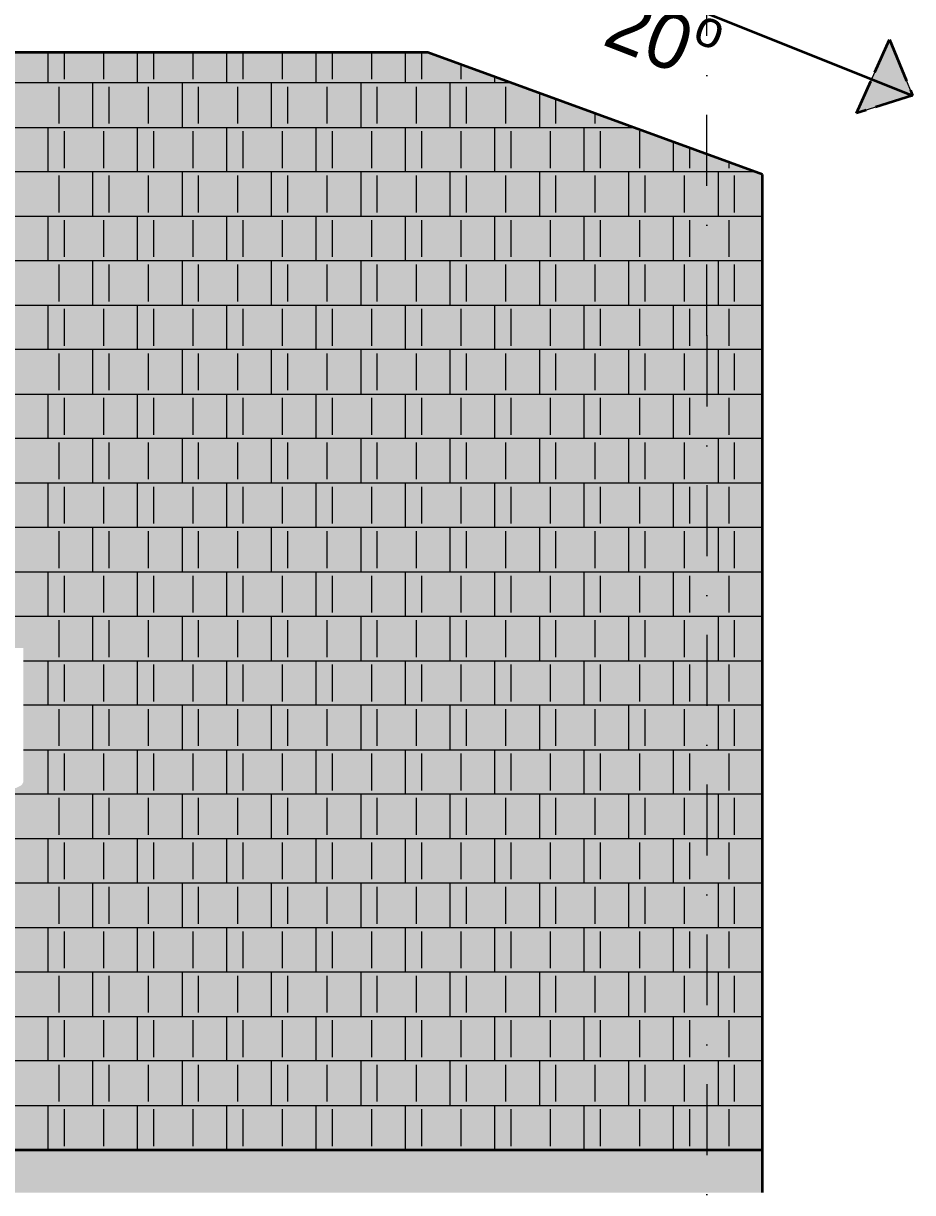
# Model space of a CAD drawing. Extents: x -1929 to 256751, y -18317 to 36108.
# Drawn here: x 227180 to 229171, y 13065 to 15683 of the extents above; entities that cross this region are included whole.
import ezdxf

# ---------------------------------------------------------------- set-up
doc = ezdxf.new("R2010")
doc.units = 0
doc.header["$LTSCALE"] = 5
doc.header["$MEASUREMENT"] = 0
doc.linetypes.add('- Осеви линии', pattern=[670.277762, 317.5, -176.388889, 0, -176.388874])
doc.linetypes.add('- Скирити линии', pattern=[245, 200, -45])
for name, color, linetype, lineweight in [('1', 8, 'Continuous', 13), ('41', 7, 'Continuous', 35), ('46', 9, 'Continuous', 35), ('85', 252, 'Continuous', 20)]:
    doc.layers.add(name, color=color, linetype=linetype, lineweight=lineweight)
for name, color, linetype, lineweight, true_color in [('162', 7, 'Continuous', 15, 0xaaaaaa), ('4', 7, 'Continuous', 20, 0x3e3e3e), ('65', 7, 'Continuous', 20, 0x4e4e4e)]:
    doc.layers.add(name, color=color, linetype=linetype, lineweight=lineweight, true_color=true_color)
doc.layers.add('RGB colored ARCHICAD elements', color=7, linetype='Continuous')
doc.styles.add('GENERATED_STYLE_4', font='arial.ttf')

# ---------------------------------------------------------------- blocks, each defined once
blk = doc.blocks.new('*X260')
at = {"layer": '1', "color": 250, "linetype": 'Continuous', "lineweight": 13, "true_color": 0x2a2a2a}
for p, q in [((271.004, 266.48), (271.004, 267.842)), ((271.744, 266.651), (271.744, 267.842)), ((273.504, 266.651), (273.504, 267.842)), ((275.004, 266.48), (275.004, 267.842)), ((275.744, 266.651), (275.744, 267.842)), ((277.504, 266.651), (277.504, 267.842)), ((279.004, 266.48), (279.004, 267.842)), ((279.744, 266.651), (279.744, 267.842)), ((281.504, 266.651), (281.504, 267.842)), ((283.004, 266.48), (283.004, 267.842)), ((283.744, 266.651), (283.744, 267.842)), ((285.504, 266.651), (285.504, 267.842)), ((287.004, 266.48), (287.004, 267.842)), ((287.744, 266.651), (287.744, 267.842)), ((289.504, 266.651), (289.504, 267.296)), ((291.004, 266.48), (291.004, 266.75)), ((277.004, 266.48), (269.004, 266.48)), ((271.504, 264.66), (271.504, 266.309)), ((273.004, 264.489), (273.004, 266.48)), ((273.744, 264.66), (273.744, 266.309)), ((275.504, 264.66), (275.504, 266.309)), ((285.004, 266.48), (277.004, 266.48)), ((277.004, 266.48), (277.004, 264.489)), ((277.744, 264.66), (277.744, 266.309)), ((279.504, 264.66), (279.504, 266.309)), ((281.004, 264.489), (281.004, 266.48)), ((281.744, 264.66), (281.744, 266.309)), ((283.504, 264.66), (283.504, 266.309)), ((291.748, 266.48), (285.004, 266.48)), ((285.004, 266.48), (285.004, 264.489)), ((285.744, 264.66), (285.744, 266.309)), ((287.504, 264.66), (287.504, 266.309)), ((289.004, 264.489), (289.004, 266.48)), ((289.744, 264.66), (289.744, 266.309)), ((291.504, 264.66), (291.504, 266.309)), ((293.004, 266.022), (293.004, 264.489)), ((293.744, 264.66), (293.744, 265.753)), ((295.504, 264.66), (295.504, 265.112)), ((269.004, 264.489), (277.004, 264.489)), ((271.004, 262.498), (271.004, 264.489)), ((275.004, 262.498), (275.004, 264.489)), ((277.004, 264.489), (285.004, 264.489)), ((279.004, 262.498), (279.004, 264.489)), ((283.004, 262.498), (283.004, 264.489)), ((285.004, 264.489), (293.004, 264.489)), ((287.004, 262.498), (287.004, 264.489)), ((291.004, 262.498), (291.004, 264.489)), ((293.004, 264.489), (297.217, 264.489)), ((295.004, 262.498), (295.004, 264.489)), ((297.004, 264.489), (297.004, 264.566)), ((271.744, 262.669), (271.744, 264.318)), ((273.504, 262.669), (273.504, 264.318)), ((275.744, 262.669), (275.744, 264.318)), ((277.504, 262.669), (277.504, 264.318)), ((279.744, 262.669), (279.744, 264.318)), ((281.504, 262.669), (281.504, 264.318)), ((283.744, 262.669), (283.744, 264.318)), ((285.504, 262.669), (285.504, 264.318)), ((287.744, 262.669), (287.744, 264.318)), ((289.504, 262.669), (289.504, 264.318)), ((291.744, 262.669), (291.744, 264.318)), ((293.504, 262.669), (293.504, 264.318)), ((295.744, 262.669), (295.744, 264.318)), ((297.504, 262.669), (297.504, 264.318)), ((299.004, 262.498), (299.004, 263.838)), ((299.744, 262.669), (299.744, 263.569)), ((301.504, 262.669), (301.504, 262.929)), ((277.004, 262.498), (269.004, 262.498)), ((271.504, 260.679), (271.504, 262.327)), ((273.004, 260.508), (273.004, 262.498)), ((273.744, 260.679), (273.744, 262.327)), ((275.504, 260.679), (275.504, 262.327)), ((285.004, 262.498), (277.004, 262.498)), ((277.004, 262.498), (277.004, 260.508)), ((277.744, 260.679), (277.744, 262.327)), ((279.504, 260.679), (279.504, 262.327)), ((281.004, 260.508), (281.004, 262.498)), ((281.744, 260.679), (281.744, 262.327)), ((283.504, 260.679), (283.504, 262.327)), ((293.004, 262.498), (285.004, 262.498)), ((285.004, 262.498), (285.004, 260.508)), ((285.744, 260.679), (285.744, 262.327)), ((287.504, 260.679), (287.504, 262.327)), ((289.004, 260.508), (289.004, 262.498)), ((289.744, 260.679), (289.744, 262.327)), ((291.504, 260.679), (291.504, 262.327)), ((301.004, 262.498), (293.004, 262.498)), ((293.004, 262.498), (293.004, 260.508)), ((293.744, 260.679), (293.744, 262.327)), ((295.504, 260.679), (295.504, 262.327)), ((297.004, 260.508), (297.004, 262.498)), ((297.744, 260.679), (297.744, 262.327)), ((299.504, 260.679), (299.504, 262.327)), ((302.686, 262.498), (301.004, 262.498)), ((301.004, 262.498), (301.004, 260.508)), ((301.744, 260.679), (301.744, 262.327)), ((269.004, 260.508), (277.004, 260.508)), ((271.004, 258.517), (271.004, 260.508)), ((271.744, 258.688), (271.744, 260.337)), ((273.504, 258.688), (273.504, 260.337)), ((275.004, 258.517), (275.004, 260.508)), ((275.744, 258.688), (275.744, 260.337)), ((277.004, 260.508), (285.004, 260.508)), ((277.504, 258.688), (277.504, 260.337)), ((279.004, 258.517), (279.004, 260.508)), ((279.744, 258.688), (279.744, 260.337)), ((281.504, 258.688), (281.504, 260.337)), ((283.004, 258.517), (283.004, 260.508)), ((283.744, 258.688), (283.744, 260.337)), ((285.004, 260.508), (293.004, 260.508)), ((285.504, 258.688), (285.504, 260.337)), ((287.004, 258.517), (287.004, 260.508)), ((287.744, 258.688), (287.744, 260.337)), ((289.504, 258.688), (289.504, 260.337)), ((291.004, 258.517), (291.004, 260.508)), ((291.744, 258.688), (291.744, 260.337)), ((293.004, 260.508), (301.004, 260.508)), ((293.504, 258.688), (293.504, 260.337)), ((295.004, 258.517), (295.004, 260.508)), ((295.744, 258.688), (295.744, 260.337)), ((297.504, 258.688), (297.504, 260.337)), ((299.004, 258.517), (299.004, 260.508)), ((299.744, 258.688), (299.744, 260.337)), ((301.004, 260.508), (303.004, 260.508)), ((301.504, 258.688), (301.504, 260.337)), ((277.004, 258.517), (269.004, 258.517)), ((271.504, 256.698), (271.504, 258.346)), ((273.004, 256.527), (273.004, 258.517)), ((273.744, 256.698), (273.744, 258.346)), ((275.504, 256.698), (275.504, 258.346)), ((285.004, 258.517), (277.004, 258.517)), ((277.004, 258.517), (277.004, 256.527)), ((277.744, 256.698), (277.744, 258.346)), ((279.504, 256.698), (279.504, 258.346)), ((281.004, 256.527), (281.004, 258.517)), ((281.744, 256.698), (281.744, 258.346)), ((283.504, 256.698), (283.504, 258.346)), ((293.004, 258.517), (285.004, 258.517)), ((285.004, 258.517), (285.004, 256.527)), ((285.744, 256.698), (285.744, 258.346)), ((287.504, 256.698), (287.504, 258.346)), ((289.004, 256.527), (289.004, 258.517)), ((289.744, 256.698), (289.744, 258.346)), ((291.504, 256.698), (291.504, 258.346)), ((301.004, 258.517), (293.004, 258.517)), ((293.004, 258.517), (293.004, 256.527)), ((293.744, 256.698), (293.744, 258.346)), ((295.504, 256.698), (295.504, 258.346)), ((297.004, 256.527), (297.004, 258.517)), ((297.744, 256.698), (297.744, 258.346)), ((299.504, 256.698), (299.504, 258.346)), ((303.004, 258.517), (301.004, 258.517)), ((301.004, 258.517), (301.004, 256.527)), ((301.744, 256.698), (301.744, 258.346)), ((269.004, 256.527), (277.004, 256.527)), ((271.004, 254.536), (271.004, 256.527)), ((271.744, 254.707), (271.744, 256.356)), ((273.504, 254.707), (273.504, 256.356)), ((275.004, 254.536), (275.004, 256.527)), ((275.744, 254.707), (275.744, 256.356)), ((277.004, 256.527), (285.004, 256.527)), ((277.504, 254.707), (277.504, 256.356)), ((279.004, 254.536), (279.004, 256.527)), ((279.744, 254.707), (279.744, 256.356)), ((281.504, 254.707), (281.504, 256.356)), ((283.004, 254.536), (283.004, 256.527)), ((283.744, 254.707), (283.744, 256.356)), ((285.004, 256.527), (293.004, 256.527)), ((285.504, 254.707), (285.504, 256.356)), ((287.004, 254.536), (287.004, 256.527)), ((287.744, 254.707), (287.744, 256.356)), ((289.504, 254.707), (289.504, 256.356)), ((291.004, 254.536), (291.004, 256.527)), ((291.744, 254.707), (291.744, 256.356)), ((293.004, 256.527), (301.004, 256.527)), ((293.504, 254.707), (293.504, 256.356)), ((295.004, 254.536), (295.004, 256.527)), ((295.744, 254.707), (295.744, 256.356)), ((297.504, 254.707), (297.504, 256.356)), ((299.004, 254.536), (299.004, 256.527)), ((299.744, 254.707), (299.744, 256.356)), ((301.004, 256.527), (303.004, 256.527)), ((301.504, 254.707), (301.504, 256.356)), ((277.004, 254.536), (269.004, 254.536)), ((273.004, 252.546), (273.004, 254.536)), ((285.004, 254.536), (277.004, 254.536)), ((277.004, 254.536), (277.004, 252.546)), ((281.004, 252.546), (281.004, 254.536)), ((293.004, 254.536), (285.004, 254.536)), ((285.004, 254.536), (285.004, 252.546)), ((289.004, 252.546), (289.004, 254.536)), ((301.004, 254.536), (293.004, 254.536)), ((293.004, 254.536), (293.004, 252.546)), ((297.004, 252.546), (297.004, 254.536)), ((303.004, 254.536), (301.004, 254.536)), ((301.004, 254.536), (301.004, 252.546)), ((271.504, 252.717), (271.504, 254.365)), ((273.744, 252.717), (273.744, 254.365)), ((275.504, 252.717), (275.504, 254.365)), ((277.744, 252.717), (277.744, 254.365)), ((279.504, 252.717), (279.504, 254.365)), ((281.744, 252.717), (281.744, 254.365)), ((283.504, 252.717), (283.504, 254.365)), ((285.744, 252.717), (285.744, 254.365)), ((287.504, 252.717), (287.504, 254.365)), ((289.744, 252.717), (289.744, 254.365)), ((291.504, 252.717), (291.504, 254.365)), ((293.744, 252.717), (293.744, 254.365)), ((295.504, 252.717), (295.504, 254.365)), ((297.744, 252.717), (297.744, 254.365)), ((299.504, 252.717), (299.504, 254.365)), ((301.744, 252.717), (301.744, 254.365)), ((269.004, 252.546), (277.004, 252.546)), ((271.004, 250.555), (271.004, 252.546)), ((271.744, 250.726), (271.744, 252.375)), ((273.504, 250.726), (273.504, 252.375)), ((275.004, 250.555), (275.004, 252.546)), ((275.744, 250.726), (275.744, 252.375)), ((277.004, 252.546), (285.004, 252.546)), ((277.504, 250.726), (277.504, 252.375)), ((279.004, 250.555), (279.004, 252.546)), ((279.744, 250.726), (279.744, 252.375)), ((281.504, 250.726), (281.504, 252.375)), ((283.004, 250.555), (283.004, 252.546)), ((283.744, 250.726), (283.744, 252.375)), ((285.004, 252.546), (293.004, 252.546)), ((285.504, 250.726), (285.504, 252.375)), ((287.004, 250.555), (287.004, 252.546)), ((287.744, 250.726), (287.744, 252.375)), ((289.504, 250.726), (289.504, 252.375)), ((291.004, 250.555), (291.004, 252.546)), ((291.744, 250.726), (291.744, 252.375)), ((293.004, 252.546), (301.004, 252.546)), ((293.504, 250.726), (293.504, 252.375)), ((295.004, 250.555), (295.004, 252.546)), ((295.744, 250.726), (295.744, 252.375)), ((297.504, 250.726), (297.504, 252.375)), ((299.004, 250.555), (299.004, 252.546)), ((299.744, 250.726), (299.744, 252.375)), ((301.004, 252.546), (303.004, 252.546)), ((301.504, 250.726), (301.504, 252.375)), ((277.004, 250.555), (269.004, 250.555)), ((271.504, 248.736), (271.504, 250.384)), ((273.004, 248.565), (273.004, 250.555)), ((273.744, 248.736), (273.744, 250.384)), ((275.504, 248.736), (275.504, 250.384)), ((285.004, 250.555), (277.004, 250.555)), ((277.004, 250.555), (277.004, 248.565)), ((277.744, 248.736), (277.744, 250.384)), ((279.504, 248.736), (279.504, 250.384)), ((281.004, 248.565), (281.004, 250.555)), ((281.744, 248.736), (281.744, 250.384)), ((283.504, 248.736), (283.504, 250.384)), ((293.004, 250.555), (285.004, 250.555)), ((285.004, 250.555), (285.004, 248.565)), ((285.744, 248.736), (285.744, 250.384)), ((287.504, 248.736), (287.504, 250.384)), ((289.004, 248.565), (289.004, 250.555)), ((289.744, 248.736), (289.744, 250.384)), ((291.504, 248.736), (291.504, 250.384)), ((301.004, 250.555), (293.004, 250.555)), ((293.004, 250.555), (293.004, 248.565)), ((293.744, 248.736), (293.744, 250.384)), ((295.504, 248.736), (295.504, 250.384)), ((297.004, 248.565), (297.004, 250.555)), ((297.744, 248.736), (297.744, 250.384)), ((299.504, 248.736), (299.504, 250.384)), ((303.004, 250.555), (301.004, 250.555)), ((301.004, 250.555), (301.004, 248.565)), ((301.744, 248.736), (301.744, 250.384)), ((269.004, 248.565), (277.004, 248.565)), ((271.004, 246.574), (271.004, 248.565)), ((271.744, 246.745), (271.744, 248.394)), ((273.504, 246.745), (273.504, 248.394)), ((275.004, 246.574), (275.004, 248.565)), ((275.744, 246.745), (275.744, 248.394)), ((277.004, 248.565), (285.004, 248.565)), ((277.504, 246.745), (277.504, 248.394)), ((279.004, 246.574), (279.004, 248.565)), ((279.744, 246.745), (279.744, 248.394)), ((281.504, 246.745), (281.504, 248.394)), ((283.004, 246.574), (283.004, 248.565)), ((283.744, 246.745), (283.744, 248.394)), ((285.004, 248.565), (293.004, 248.565)), ((285.504, 246.745), (285.504, 248.394)), ((287.004, 246.574), (287.004, 248.565)), ((287.744, 246.745), (287.744, 248.394)), ((289.504, 246.745), (289.504, 248.394)), ((291.004, 246.574), (291.004, 248.565)), ((291.744, 246.745), (291.744, 248.394)), ((293.004, 248.565), (301.004, 248.565)), ((293.504, 246.745), (293.504, 248.394)), ((295.004, 246.574), (295.004, 248.565)), ((295.744, 246.745), (295.744, 248.394)), ((297.504, 246.745), (297.504, 248.394)), ((299.004, 246.574), (299.004, 248.565)), ((299.744, 246.745), (299.744, 248.394)), ((301.004, 248.565), (303.004, 248.565)), ((301.504, 246.745), (301.504, 248.394)), ((277.004, 246.574), (269.004, 246.574)), ((271.504, 244.754), (271.504, 246.403)), ((273.004, 244.583), (273.004, 246.574)), ((273.744, 244.754), (273.744, 246.403)), ((275.504, 244.754), (275.504, 246.403)), ((285.004, 246.574), (277.004, 246.574)), ((277.004, 246.574), (277.004, 244.583)), ((277.744, 244.754), (277.744, 246.403)), ((279.504, 244.754), (279.504, 246.403)), ((281.004, 244.583), (281.004, 246.574)), ((281.744, 244.754), (281.744, 246.403)), ((283.504, 244.754), (283.504, 246.403)), ((293.004, 246.574), (285.004, 246.574)), ((285.004, 246.574), (285.004, 244.583)), ((285.744, 244.754), (285.744, 246.403)), ((287.504, 244.754), (287.504, 246.403)), ((289.004, 244.583), (289.004, 246.574)), ((289.744, 244.754), (289.744, 246.403)), ((291.504, 244.754), (291.504, 246.403)), ((301.004, 246.574), (293.004, 246.574)), ((293.004, 246.574), (293.004, 244.583)), ((293.744, 244.754), (293.744, 246.403)), ((295.504, 244.754), (295.504, 246.403)), ((297.004, 244.583), (297.004, 246.574)), ((297.744, 244.754), (297.744, 246.403)), ((299.504, 244.754), (299.504, 246.403)), ((303.004, 246.574), (301.004, 246.574)), ((301.004, 246.574), (301.004, 244.583)), ((301.744, 244.754), (301.744, 246.403)), ((269.004, 244.583), (277.004, 244.583)), ((271.004, 242.593), (271.004, 244.583)), ((275.004, 242.593), (275.004, 244.583)), ((277.004, 244.583), (285.004, 244.583)), ((279.004, 242.593), (279.004, 244.583)), ((283.004, 242.593), (283.004, 244.583)), ((285.004, 244.583), (293.004, 244.583)), ((287.004, 242.593), (287.004, 244.583)), ((291.004, 242.593), (291.004, 244.583)), ((293.004, 244.583), (301.004, 244.583)), ((295.004, 242.593), (295.004, 244.583)), ((299.004, 242.593), (299.004, 244.583)), ((301.004, 244.583), (303.004, 244.583)), ((271.744, 242.764), (271.744, 244.412)), ((273.504, 242.764), (273.504, 244.412)), ((275.744, 242.764), (275.744, 244.412)), ((277.504, 242.764), (277.504, 244.412)), ((279.744, 242.764), (279.744, 244.412)), ((281.504, 242.764), (281.504, 244.412)), ((283.744, 242.764), (283.744, 244.412)), ((285.504, 242.764), (285.504, 244.412)), ((287.744, 242.764), (287.744, 244.412)), ((289.504, 242.764), (289.504, 244.412)), ((291.744, 242.764), (291.744, 244.412)), ((293.504, 242.764), (293.504, 244.412)), ((295.744, 242.764), (295.744, 244.412)), ((297.504, 242.764), (297.504, 244.412)), ((299.744, 242.764), (299.744, 244.412)), ((301.504, 242.764), (301.504, 244.412)), ((277.004, 242.593), (269.004, 242.593)), ((271.504, 240.773), (271.504, 242.422)), ((273.004, 240.602), (273.004, 242.593)), ((273.744, 240.773), (273.744, 242.422)), ((275.504, 240.773), (275.504, 242.422)), ((285.004, 242.593), (277.004, 242.593)), ((277.004, 242.593), (277.004, 240.602)), ((277.744, 240.773), (277.744, 242.422)), ((279.504, 240.773), (279.504, 242.422)), ((281.004, 240.602), (281.004, 242.593)), ((281.744, 240.773), (281.744, 242.422)), ((283.504, 240.773), (283.504, 242.422)), ((293.004, 242.593), (285.004, 242.593)), ((285.004, 242.593), (285.004, 240.602)), ((285.744, 240.773), (285.744, 242.422)), ((287.504, 240.773), (287.504, 242.422)), ((289.004, 240.602), (289.004, 242.593)), ((289.744, 240.773), (289.744, 242.422)), ((291.504, 240.773), (291.504, 242.422)), ((301.004, 242.593), (293.004, 242.593)), ((293.004, 242.593), (293.004, 240.602)), ((293.744, 240.773), (293.744, 242.422)), ((295.504, 240.773), (295.504, 242.422)), ((297.004, 240.602), (297.004, 242.593)), ((297.744, 240.773), (297.744, 242.422)), ((299.504, 240.773), (299.504, 242.422)), ((303.004, 242.593), (301.004, 242.593)), ((301.004, 242.593), (301.004, 240.602)), ((301.744, 240.773), (301.744, 242.422)), ((269.896, 240.602), (277.004, 240.602)), ((271.004, 238.612), (271.004, 240.602)), ((271.744, 238.783), (271.744, 240.431)), ((273.504, 238.783), (273.504, 240.431)), ((275.004, 238.612), (275.004, 240.602)), ((275.744, 238.783), (275.744, 240.431)), ((277.004, 240.602), (285.004, 240.602)), ((277.504, 238.783), (277.504, 240.431)), ((279.004, 238.612), (279.004, 240.602)), ((279.744, 238.783), (279.744, 240.431)), ((281.504, 238.783), (281.504, 240.431)), ((283.004, 238.612), (283.004, 240.602)), ((283.744, 238.783), (283.744, 240.431)), ((285.004, 240.602), (293.004, 240.602)), ((285.504, 238.783), (285.504, 240.431)), ((287.004, 238.612), (287.004, 240.602)), ((287.744, 238.783), (287.744, 240.431)), ((289.504, 238.783), (289.504, 240.431)), ((291.004, 238.612), (291.004, 240.602)), ((291.744, 238.783), (291.744, 240.431)), ((293.004, 240.602), (301.004, 240.602)), ((293.504, 238.783), (293.504, 240.431)), ((295.004, 238.612), (295.004, 240.602)), ((295.744, 238.783), (295.744, 240.431)), ((297.504, 238.783), (297.504, 240.431)), ((299.004, 238.612), (299.004, 240.602)), ((299.744, 238.783), (299.744, 240.431)), ((301.004, 240.602), (303.004, 240.602)), ((301.504, 238.783), (301.504, 240.431)), ((277.004, 238.612), (269.896, 238.612)), ((271.504, 236.792), (271.504, 238.441)), ((273.004, 236.621), (273.004, 238.612)), ((273.744, 236.792), (273.744, 238.441)), ((275.504, 236.792), (275.504, 238.441)), ((285.004, 238.612), (277.004, 238.612)), ((277.004, 238.612), (277.004, 236.621)), ((277.744, 236.792), (277.744, 238.441)), ((279.504, 236.792), (279.504, 238.441)), ((281.004, 236.621), (281.004, 238.612)), ((281.744, 236.792), (281.744, 238.441)), ((283.504, 236.792), (283.504, 238.441)), ((293.004, 238.612), (285.004, 238.612)), ((285.004, 238.612), (285.004, 236.621)), ((285.744, 236.792), (285.744, 238.441)), ((287.504, 236.792), (287.504, 238.441)), ((289.004, 236.621), (289.004, 238.612)), ((289.744, 236.792), (289.744, 238.441)), ((291.504, 236.792), (291.504, 238.441)), ((301.004, 238.612), (293.004, 238.612)), ((293.004, 238.612), (293.004, 236.621)), ((293.744, 236.792), (293.744, 238.441)), ((295.504, 236.792), (295.504, 238.441)), ((297.004, 236.621), (297.004, 238.612)), ((297.744, 236.792), (297.744, 238.441)), ((299.504, 236.792), (299.504, 238.441)), ((303.004, 238.612), (301.004, 238.612)), ((301.004, 238.612), (301.004, 236.621)), ((301.744, 236.792), (301.744, 238.441)), ((269.896, 236.621), (277.004, 236.621)), ((271.004, 234.631), (271.004, 236.621)), ((271.744, 234.802), (271.744, 236.45)), ((273.504, 234.802), (273.504, 236.45)), ((275.004, 234.631), (275.004, 236.621)), ((275.744, 234.802), (275.744, 236.45)), ((277.004, 236.621), (285.004, 236.621)), ((277.504, 234.802), (277.504, 236.45)), ((279.004, 234.631), (279.004, 236.621)), ((279.744, 234.802), (279.744, 236.45)), ((281.504, 234.802), (281.504, 236.45)), ((283.004, 234.631), (283.004, 236.621)), ((283.744, 234.802), (283.744, 236.45)), ((285.004, 236.621), (293.004, 236.621)), ((285.504, 234.802), (285.504, 236.45)), ((287.004, 234.631), (287.004, 236.621)), ((287.744, 234.802), (287.744, 236.45)), ((289.504, 234.802), (289.504, 236.45)), ((291.004, 234.631), (291.004, 236.621)), ((291.744, 234.802), (291.744, 236.45)), ((293.004, 236.621), (301.004, 236.621)), ((293.504, 234.802), (293.504, 236.45)), ((295.004, 234.631), (295.004, 236.621)), ((295.744, 234.802), (295.744, 236.45)), ((297.504, 234.802), (297.504, 236.45)), ((299.004, 234.631), (299.004, 236.621)), ((299.744, 234.802), (299.744, 236.45)), ((301.004, 236.621), (303.004, 236.621)), ((301.504, 234.802), (301.504, 236.45)), ((277.004, 234.631), (269.004, 234.631)), ((273.004, 232.64), (273.004, 234.631)), ((285.004, 234.631), (277.004, 234.631)), ((277.004, 234.631), (277.004, 232.64)), ((281.004, 232.64), (281.004, 234.631)), ((293.004, 234.631), (285.004, 234.631)), ((285.004, 234.631), (285.004, 232.64)), ((289.004, 232.64), (289.004, 234.631)), ((301.004, 234.631), (293.004, 234.631)), ((293.004, 234.631), (293.004, 232.64)), ((297.004, 232.64), (297.004, 234.631)), ((303.004, 234.631), (301.004, 234.631)), ((301.004, 234.631), (301.004, 232.64)), ((271.504, 232.811), (271.504, 234.46)), ((273.744, 232.811), (273.744, 234.46)), ((275.504, 232.811), (275.504, 234.46)), ((277.744, 232.811), (277.744, 234.46)), ((279.504, 232.811), (279.504, 234.46)), ((281.744, 232.811), (281.744, 234.46)), ((283.504, 232.811), (283.504, 234.46)), ((285.744, 232.811), (285.744, 234.46)), ((287.504, 232.811), (287.504, 234.46)), ((289.744, 232.811), (289.744, 234.46)), ((291.504, 232.811), (291.504, 234.46)), ((293.744, 232.811), (293.744, 234.46)), ((295.504, 232.811), (295.504, 234.46)), ((297.744, 232.811), (297.744, 234.46)), ((299.504, 232.811), (299.504, 234.46)), ((301.744, 232.811), (301.744, 234.46)), ((269.004, 232.64), (277.004, 232.64)), ((271.004, 230.65), (271.004, 232.64)), ((271.744, 230.821), (271.744, 232.469)), ((273.504, 230.821), (273.504, 232.469)), ((275.004, 230.65), (275.004, 232.64)), ((275.744, 230.821), (275.744, 232.469)), ((277.004, 232.64), (285.004, 232.64)), ((277.504, 230.821), (277.504, 232.469)), ((279.004, 230.65), (279.004, 232.64)), ((279.744, 230.821), (279.744, 232.469)), ((281.504, 230.821), (281.504, 232.469)), ((283.004, 230.65), (283.004, 232.64)), ((283.744, 230.821), (283.744, 232.469)), ((285.004, 232.64), (293.004, 232.64)), ((285.504, 230.821), (285.504, 232.469)), ((287.004, 230.65), (287.004, 232.64)), ((287.744, 230.821), (287.744, 232.469)), ((289.504, 230.821), (289.504, 232.469)), ((291.004, 230.65), (291.004, 232.64)), ((291.744, 230.821), (291.744, 232.469)), ((293.004, 232.64), (301.004, 232.64)), ((293.504, 230.821), (293.504, 232.469)), ((295.004, 230.65), (295.004, 232.64)), ((295.744, 230.821), (295.744, 232.469)), ((297.504, 230.821), (297.504, 232.469)), ((299.004, 230.65), (299.004, 232.64)), ((299.744, 230.821), (299.744, 232.469)), ((301.004, 232.64), (303.004, 232.64)), ((301.504, 230.821), (301.504, 232.469)), ((277.004, 230.65), (269.004, 230.65)), ((271.504, 228.83), (271.504, 230.479)), ((273.004, 228.659), (273.004, 230.65)), ((273.744, 228.83), (273.744, 230.479)), ((275.504, 228.83), (275.504, 230.479)), ((285.004, 230.65), (277.004, 230.65)), ((277.004, 230.65), (277.004, 228.659)), ((277.744, 228.83), (277.744, 230.479)), ((279.504, 228.83), (279.504, 230.479)), ((281.004, 228.659), (281.004, 230.65)), ((281.744, 228.83), (281.744, 230.479)), ((283.504, 228.83), (283.504, 230.479)), ((293.004, 230.65), (285.004, 230.65)), ((285.004, 230.65), (285.004, 228.659)), ((285.744, 228.83), (285.744, 230.479)), ((287.504, 228.83), (287.504, 230.479)), ((289.004, 228.659), (289.004, 230.65)), ((289.744, 228.83), (289.744, 230.479)), ((291.504, 228.83), (291.504, 230.479)), ((301.004, 230.65), (293.004, 230.65)), ((293.004, 230.65), (293.004, 228.659)), ((293.744, 228.83), (293.744, 230.479)), ((295.504, 228.83), (295.504, 230.479)), ((297.004, 228.659), (297.004, 230.65)), ((297.744, 228.83), (297.744, 230.479)), ((299.504, 228.83), (299.504, 230.479)), ((303.004, 230.65), (301.004, 230.65)), ((301.004, 230.65), (301.004, 228.659)), ((301.744, 228.83), (301.744, 230.479)), ((269.004, 228.659), (277.004, 228.659)), ((271.004, 226.668), (271.004, 228.659)), ((271.744, 226.839), (271.744, 228.488)), ((273.504, 226.839), (273.504, 228.488)), ((275.004, 226.668), (275.004, 228.659)), ((275.744, 226.839), (275.744, 228.488)), ((277.004, 228.659), (285.004, 228.659)), ((277.504, 226.839), (277.504, 228.488)), ((279.004, 226.668), (279.004, 228.659)), ((279.744, 226.839), (279.744, 228.488)), ((281.504, 226.839), (281.504, 228.488)), ((283.004, 226.668), (283.004, 228.659)), ((283.744, 226.839), (283.744, 228.488)), ((285.004, 228.659), (293.004, 228.659)), ((285.504, 226.839), (285.504, 228.488)), ((287.004, 226.668), (287.004, 228.659)), ((287.744, 226.839), (287.744, 228.488)), ((289.504, 226.839), (289.504, 228.488)), ((291.004, 226.668), (291.004, 228.659)), ((291.744, 226.839), (291.744, 228.488)), ((293.004, 228.659), (301.004, 228.659)), ((293.504, 226.839), (293.504, 228.488)), ((295.004, 226.668), (295.004, 228.659)), ((295.744, 226.839), (295.744, 228.488)), ((297.504, 226.839), (297.504, 228.488)), ((299.004, 226.668), (299.004, 228.659)), ((299.744, 226.839), (299.744, 228.488)), ((301.004, 228.659), (303.004, 228.659)), ((301.504, 226.839), (301.504, 228.488)), ((277.004, 226.668), (269.004, 226.668)), ((271.504, 224.849), (271.504, 226.497)), ((273.004, 224.678), (273.004, 226.668)), ((273.744, 224.849), (273.744, 226.497)), ((275.504, 224.849), (275.504, 226.497)), ((285.004, 226.668), (277.004, 226.668)), ((277.004, 226.668), (277.004, 224.678)), ((277.744, 224.849), (277.744, 226.497)), ((279.504, 224.849), (279.504, 226.497)), ((281.004, 224.678), (281.004, 226.668)), ((281.744, 224.849), (281.744, 226.497)), ((283.504, 224.849), (283.504, 226.497)), ((293.004, 226.668), (285.004, 226.668)), ((285.004, 226.668), (285.004, 224.678)), ((285.744, 224.849), (285.744, 226.497)), ((287.504, 224.849), (287.504, 226.497)), ((289.004, 224.678), (289.004, 226.668)), ((289.744, 224.849), (289.744, 226.497)), ((291.504, 224.849), (291.504, 226.497)), ((301.004, 226.668), (293.004, 226.668)), ((293.004, 226.668), (293.004, 224.678)), ((293.744, 224.849), (293.744, 226.497)), ((295.504, 224.849), (295.504, 226.497)), ((297.004, 224.678), (297.004, 226.668)), ((297.744, 224.849), (297.744, 226.497)), ((299.504, 224.849), (299.504, 226.497)), ((303.004, 226.668), (301.004, 226.668)), ((301.004, 226.668), (301.004, 224.678)), ((301.744, 224.849), (301.744, 226.497)), ((269.004, 224.678), (277.004, 224.678)), ((271.004, 222.687), (271.004, 224.678)), ((275.004, 222.687), (275.004, 224.678)), ((277.004, 224.678), (285.004, 224.678)), ((279.004, 222.687), (279.004, 224.678)), ((283.004, 222.687), (283.004, 224.678)), ((285.004, 224.678), (293.004, 224.678)), ((287.004, 222.687), (287.004, 224.678)), ((291.004, 222.687), (291.004, 224.678)), ((293.004, 224.678), (301.004, 224.678)), ((295.004, 222.687), (295.004, 224.678)), ((299.004, 222.687), (299.004, 224.678)), ((301.004, 224.678), (303.004, 224.678)), ((271.744, 222.858), (271.744, 224.507)), ((273.504, 222.858), (273.504, 224.507)), ((275.744, 222.858), (275.744, 224.507)), ((277.504, 222.858), (277.504, 224.507)), ((279.744, 222.858), (279.744, 224.507)), ((281.504, 222.858), (281.504, 224.507)), ((283.744, 222.858), (283.744, 224.507)), ((285.504, 222.858), (285.504, 224.507)), ((287.744, 222.858), (287.744, 224.507)), ((289.504, 222.858), (289.504, 224.507)), ((291.744, 222.858), (291.744, 224.507)), ((293.504, 222.858), (293.504, 224.507)), ((295.744, 222.858), (295.744, 224.507)), ((297.504, 222.858), (297.504, 224.507)), ((299.744, 222.858), (299.744, 224.507)), ((301.504, 222.858), (301.504, 224.507)), ((277.004, 222.687), (269.004, 222.687)), ((271.504, 220.868), (271.504, 222.516)), ((273.004, 220.697), (273.004, 222.687)), ((273.744, 220.868), (273.744, 222.516)), ((275.504, 220.868), (275.504, 222.516)), ((285.004, 222.687), (277.004, 222.687)), ((277.004, 222.687), (277.004, 220.697)), ((277.744, 220.868), (277.744, 222.516)), ((279.504, 220.868), (279.504, 222.516)), ((281.004, 220.697), (281.004, 222.687)), ((281.744, 220.868), (281.744, 222.516)), ((283.504, 220.868), (283.504, 222.516)), ((293.004, 222.687), (285.004, 222.687)), ((285.004, 222.687), (285.004, 220.697)), ((285.744, 220.868), (285.744, 222.516)), ((287.504, 220.868), (287.504, 222.516)), ((289.004, 220.697), (289.004, 222.687)), ((289.744, 220.868), (289.744, 222.516)), ((291.504, 220.868), (291.504, 222.516)), ((301.004, 222.687), (293.004, 222.687)), ((293.004, 222.687), (293.004, 220.697)), ((293.744, 220.868), (293.744, 222.516)), ((295.504, 220.868), (295.504, 222.516)), ((297.004, 220.697), (297.004, 222.687)), ((297.744, 220.868), (297.744, 222.516)), ((299.504, 220.868), (299.504, 222.516)), ((303.004, 222.687), (301.004, 222.687)), ((301.004, 222.687), (301.004, 220.697)), ((301.744, 220.868), (301.744, 222.516)), ((269.004, 220.697), (277.004, 220.697)), ((271.004, 218.706), (271.004, 220.697)), ((271.744, 218.877), (271.744, 220.526)), ((273.504, 218.877), (273.504, 220.526)), ((275.004, 218.706), (275.004, 220.697)), ((275.744, 218.877), (275.744, 220.526)), ((277.004, 220.697), (285.004, 220.697)), ((277.504, 218.877), (277.504, 220.526)), ((279.004, 218.706), (279.004, 220.697)), ((279.744, 218.877), (279.744, 220.526)), ((281.504, 218.877), (281.504, 220.526)), ((283.004, 218.706), (283.004, 220.697)), ((283.744, 218.877), (283.744, 220.526)), ((285.004, 220.697), (293.004, 220.697)), ((285.504, 218.877), (285.504, 220.526)), ((287.004, 218.706), (287.004, 220.697)), ((287.744, 218.877), (287.744, 220.526)), ((289.504, 218.877), (289.504, 220.526)), ((291.004, 218.706), (291.004, 220.697)), ((291.744, 218.877), (291.744, 220.526)), ((293.004, 220.697), (301.004, 220.697)), ((293.504, 218.877), (293.504, 220.526)), ((295.004, 218.706), (295.004, 220.697)), ((295.744, 218.877), (295.744, 220.526)), ((297.504, 218.877), (297.504, 220.526)), ((299.004, 218.706), (299.004, 220.697)), ((299.744, 218.877), (299.744, 220.526)), ((301.004, 220.697), (303.004, 220.697)), ((301.504, 218.877), (301.504, 220.526)), ((277.004, 218.706), (269.004, 218.706)), ((285.004, 218.706), (277.004, 218.706)), ((293.004, 218.706), (285.004, 218.706)), ((301.004, 218.706), (293.004, 218.706))]:
    blk.add_line(p, q, dxfattribs=at)

msp = doc.modelspace()

# ---------------------------------------------------------------- hatches: boundary and pattern name
at = {"layer": '162', "linetype": 'Continuous', "lineweight": 15, "true_color": 0x2a2a2a}
msp.add_hatch(color=250, dxfattribs=at).paths.add_polyline_path([(229119, 15646.6), (229045.5, 15481.9), (229171, 15521.4)])
at = {"layer": 'RGB colored ARCHICAD elements', "linetype": 'Continuous', "lineweight": 0, "true_color": 0x7a7878}
h = msp.add_hatch(color=8, dxfattribs=at)
h.paths.add_polyline_path([(221935.2, 15617.5), (221935.2, 13160.7), (228835.2, 13160.7), (228835.2, 15344.5), (228085.2, 15617.5)])
h.paths.add_polyline_path([(227083.6, 13977.4), (227079.8, 13984.3), (227079.8, 14284), (227179.8, 14284), (227179.8, 13984.3), (227176, 13977.4), (227165.1, 13971.5), (227148.9, 13967.5), (227129.8, 13966.2), (227110.6, 13967.5), (227094.4, 13971.5)], flags=0)
at = {"layer": 'RGB colored ARCHICAD elements', "linetype": 'Continuous', "lineweight": 0, "true_color": 0xccbeac}
msp.add_hatch(color=9, dxfattribs=at).paths.add_polyline_path([(221935.2, 13160.7), (221935.2, 13064.9), (228835.2, 13064.9), (228835.2, 13160.7)])

# ---------------------------------------------------------------- linework, layer by layer
at = {"layer": '1', "color": 250, "linetype": 'Continuous', "lineweight": 13, "true_color": 0x2a2a2a, "flags": 128}
msp.add_lwpolyline([(229119, 15646.6), (229171, 15521.4), (229045.5, 15481.9)], close=True, dxfattribs=at)
at = {"layer": '4', "linetype": '- Осеви линии', "lineweight": 20, "ltscale": 0.1}
for q in [(228710.2, 15984), (228710.2, 6484)]:
    msp.add_line((228710.2, 14984), q, dxfattribs=at)
at = {"layer": '4', "color": 250, "linetype": '- Осеви линии', "lineweight": 20, "true_color": 0x2a2a2a}
msp.add_point((228710.2, 14984), dxfattribs=at)
msp.add_point((228710.2, 14984), dxfattribs=at)
at = {"layer": '41', "linetype": 'Continuous', "lineweight": 35}
for p, q in [((228085.2, 15617.5), (221935.2, 15617.5)), ((228835.2, 15344.5), (228085.2, 15617.5)), ((228835.2, 13160.7), (228835.2, 15344.5)), ((221935.2, 13160.7), (228835.2, 13160.7)), ((228835.2, 13064.9), (228835.2, 13160.7))]:
    msp.add_line(p, q, dxfattribs=at)
at = {"layer": '41', "color": 250, "linetype": 'Continuous', "lineweight": 35, "ltscale": 0.1, "true_color": 0x2a2a2a, "flags": 128}
msp.add_lwpolyline([(228209.5, 15906.4), (229171, 15521.4)], dxfattribs=at)
at = {"layer": '41', "color": 250, "linetype": '- Скирити линии', "lineweight": 35, "ltscale": 0.1, "true_color": 0x2a2a2a, "flags": 128}
msp.add_lwpolyline([(229119, 15646.6), (229171, 15521.4), (229045.5, 15481.9)], close=True, dxfattribs=at)
at = {"layer": '85', "linetype": 'Continuous', "lineweight": 20}
msp.add_line((220846, 15617.5), (227535.2, 15617.5), dxfattribs=at)

# ---------------------------------------------------------------- block references
at = {"layer": '65', "color": 250, "linetype": 'Continuous', "lineweight": 20, "true_color": 0x2a2a2a, "xscale": 50.00002355911847, "yscale": 50.00002355911847, "zscale": 50.00002355911847}
msp.add_blockref('*X260', (213685, 2225.4), dxfattribs=at)

# ---------------------------------------------------------------- texts
at = {"layer": '46', "color": 254, "linetype": 'Continuous', "lineweight": 35, "insert": (228610.7, 15649.8), "char_height": 125, "attachment_point": 5, "rotation": 338.8219, "style": 'GENERATED_STYLE_4'}
msp.add_mtext('\\A1;{\\pqc;\\fCentury Gothic|b0|i0|c204|p34;20\\fCentury Gothic|b0|i0|c204|p34;\\A1{\\H.66x;\\Sо^  ;}}', dxfattribs=at)

doc.saveas('drawing.dxf')
